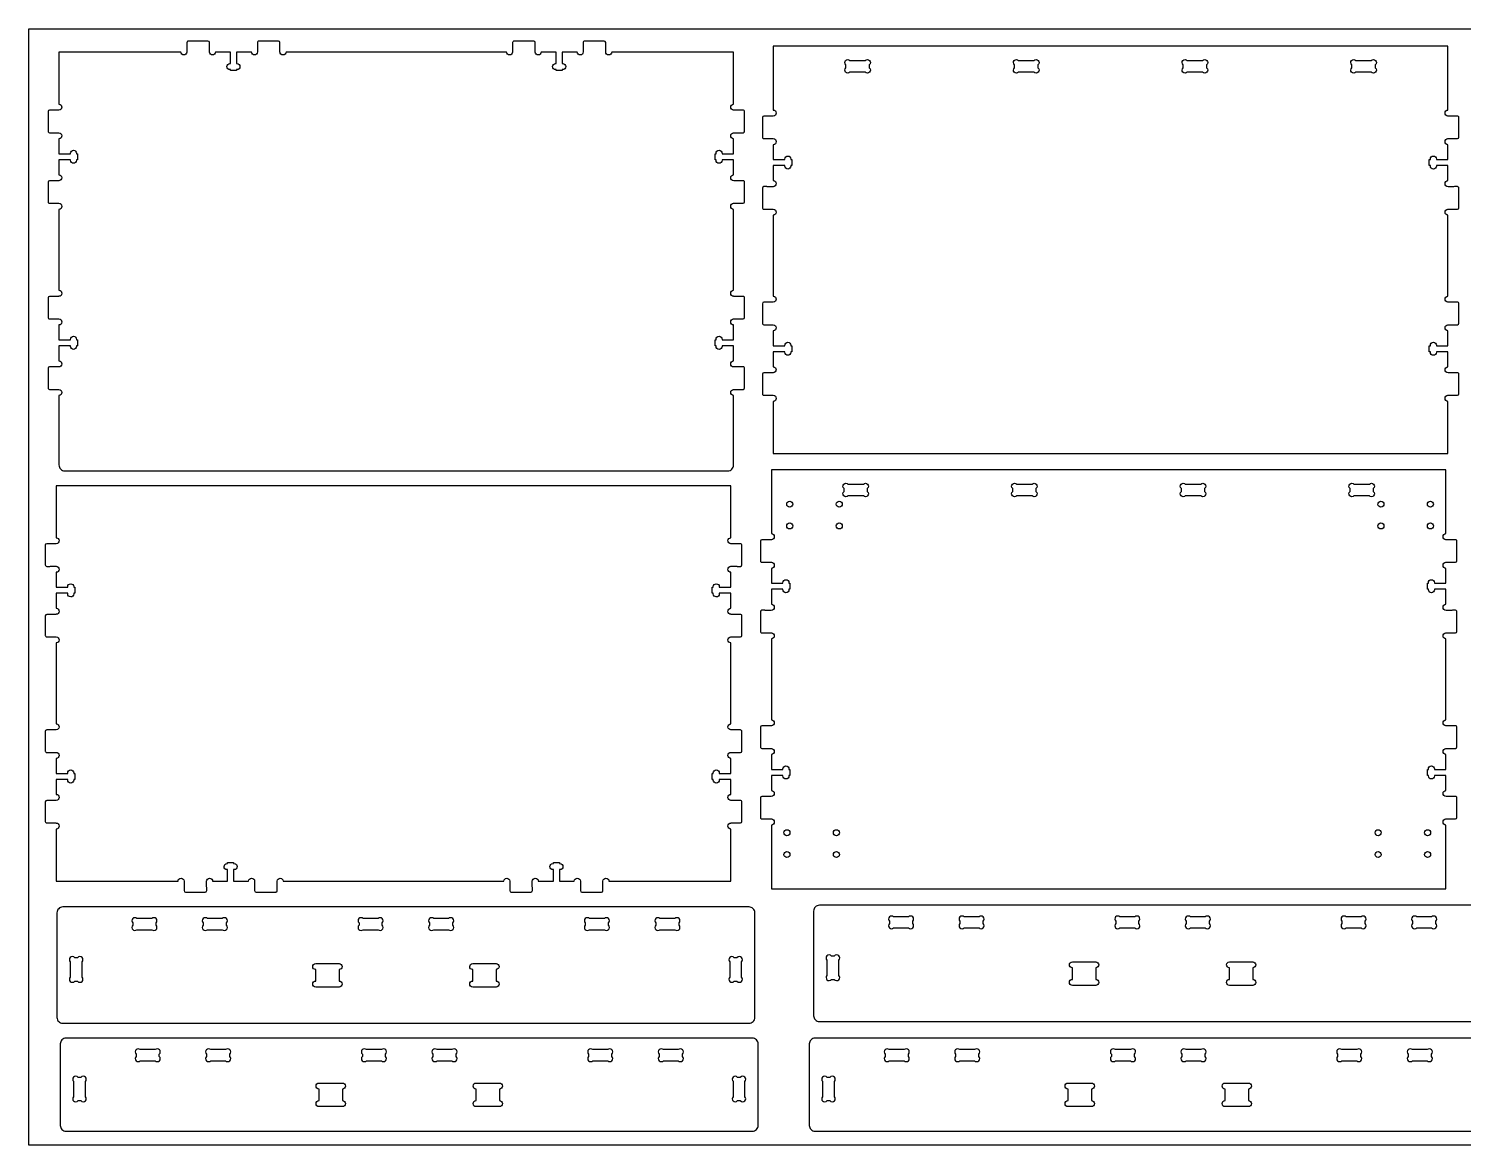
# Model space of a CAD drawing. Header units: millimetres. Extents: x 2352 to 2545, y 2416 to 2614.
# Drawn here: x 2351.8 to 2413.5, y 2566.3 to 2614.3 of the extents above; entities that cross this region are included whole.
import ezdxf

# ---------------------------------------------------------------- set-up
doc = ezdxf.new("R2010")
doc.units = ezdxf.units.MM
doc.layers.add('Layer_1', color=70, linetype='Continuous')

msp = doc.modelspace()

# ---------------------------------------------------------------- linework, layer by layer
at = {"layer": 'Layer_1'}
msp.add_lwpolyline([(2351.818, 2614.258), (2447.816, 2614.258), (2447.816, 2566.26), (2351.818, 2566.26)], close=True, dxfattribs=at)
for points in [[(2361.65, 2613.529), (2361.654, 2613.498), (2361.654, 2613.259, -0.415995), (2361.524, 2613.129, -0.402337), (2361.395, 2613.253), (2360.748, 2613.253), (2360.748, 2612.757), (2360.771, 2612.757, -0.414828), (2360.901, 2612.628, -0.414047), (2360.771, 2612.499), (2360.748, 2612.499), (2360.748, 2612.454), (2360.49, 2612.454), (2360.49, 2612.499), (2360.466, 2612.499, -0.416707), (2360.337, 2612.628, -0.414828), (2360.466, 2612.757), (2360.49, 2612.757), (2360.49, 2613.253), (2359.849, 2613.253, -0.401113), (2359.719, 2613.129, -0.402462), (2359.589, 2613.253), (2359.588, 2613.253), (2359.588, 2613.503), (2359.588, 2613.662, 0.413364), (2359.525, 2613.724), (2358.681, 2613.724), (2358.681, 2613.724, 0.416847), (2358.619, 2613.662), (2358.619, 2613.316), (2358.619, 2613.253), (2358.617, 2613.253, -0.402829), (2358.488, 2613.129, -0.402748), (2358.358, 2613.253), (2353.12, 2613.253), (2353.12, 2612.503), (2353.12, 2611.015, -0.401113), (2353.244, 2610.885, -0.402347), (2353.12, 2610.756), (2353.12, 2610.754), (2353.057, 2610.754), (2352.711, 2610.754, 0.413821), (2352.649, 2610.692), (2352.649, 2609.848, 0.416437), (2352.711, 2609.785), (2352.87, 2609.785), (2353.12, 2609.785), (2353.12, 2609.784, -0.402829), (2353.244, 2609.654, -0.402871), (2353.12, 2609.524), (2353.12, 2608.883), (2353.615, 2608.883), (2353.615, 2608.906, -0.414768), (2353.745, 2609.036, -0.414047), (2353.874, 2608.906), (2353.874, 2608.883), (2353.919, 2608.883), (2353.919, 2608.625), (2353.874, 2608.625), (2353.874, 2608.602, -0.416731), (2353.745, 2608.472, -0.414792), (2353.615, 2608.602), (2353.615, 2608.625), (2353.12, 2608.625), (2353.12, 2607.978, -0.402945), (2353.244, 2607.849, -0.416002), (2353.114, 2607.719), (2352.874, 2607.719, -0.092945), (2352.844, 2607.723), (2352.711, 2607.723, 0.413916), (2352.649, 2607.66), (2352.649, 2606.817, 0.416437), (2352.711, 2606.754), (2352.866, 2606.754), (2353.057, 2606.754), (2353.12, 2606.754), (2353.12, 2606.752, -0.401164), (2353.244, 2606.622, -0.402361), (2353.12, 2606.493), (2353.12, 2603.014, -0.401053), (2353.244, 2602.884, -0.402347), (2353.12, 2602.755), (2353.12, 2602.753), (2353.057, 2602.753), (2352.711, 2602.753, 0.413916), (2352.649, 2602.69), (2352.649, 2601.847, 0.416437), (2352.711, 2601.784), (2352.87, 2601.784), (2353.12, 2601.784), (2353.12, 2601.783, -0.40294), (2353.244, 2601.653, -0.403001), (2353.12, 2601.523), (2353.12, 2600.882), (2353.615, 2600.882), (2353.615, 2600.905, -0.414802), (2353.745, 2601.035, -0.413983), (2353.874, 2600.905), (2353.874, 2600.882), (2353.919, 2600.882), (2353.919, 2600.623), (2353.874, 2600.623), (2353.874, 2600.601, -0.416717), (2353.745, 2600.471, -0.414848), (2353.615, 2600.601), (2353.615, 2600.623), (2353.12, 2600.623), (2353.12, 2599.977, -0.40294), (2353.244, 2599.848, -0.415976), (2353.114, 2599.718), (2352.874, 2599.718, -0.093211), (2352.844, 2599.722), (2352.711, 2599.722, 0.413821), (2352.649, 2599.659), (2352.649, 2598.815, 0.416658), (2352.711, 2598.753), (2352.866, 2598.753), (2353.057, 2598.753), (2353.12, 2598.753), (2353.12, 2598.751, -0.401104), (2353.244, 2598.621, -0.402462), (2353.12, 2598.492), (2353.12, 2595.754), (2353.12, 2595.504, 0.415499), (2353.37, 2595.254), (2381.869, 2595.254, 0.415499), (2382.119, 2595.504), (2382.119, 2595.754), (2382.119, 2598.492, -0.402777), (2381.995, 2598.621, -0.402941), (2382.119, 2598.751), (2382.119, 2598.753), (2382.182, 2598.753), (2382.373, 2598.753), (2382.528, 2598.753, 0.413102), (2382.59, 2598.815), (2382.59, 2599.659, 0.416972), (2382.528, 2599.722), (2382.395, 2599.722), (2382.365, 2599.718), (2382.125, 2599.718, -0.415867), (2381.995, 2599.848, -0.402393), (2382.119, 2599.977), (2382.119, 2600.623), (2381.624, 2600.623), (2381.624, 2600.601, -0.414838), (2381.494, 2600.471, -0.413934), (2381.365, 2600.601), (2381.365, 2600.623), (2381.32, 2600.623), (2381.32, 2600.882), (2381.365, 2600.882), (2381.365, 2600.905, -0.414235), (2381.494, 2601.035, -0.414764), (2381.624, 2600.905), (2381.624, 2600.882), (2382.119, 2600.882), (2382.119, 2601.523, -0.40094), (2381.995, 2601.653, -0.402393), (2382.119, 2601.783), (2382.119, 2601.784), (2382.369, 2601.784), (2382.528, 2601.784, 0.413186), (2382.59, 2601.847), (2382.59, 2602.69, 0.416746), (2382.528, 2602.753), (2382.182, 2602.753), (2382.119, 2602.753), (2382.119, 2602.755, -0.402828), (2381.995, 2602.884, -0.403055), (2382.119, 2603.014), (2382.119, 2606.493, -0.402772), (2381.995, 2606.622, -0.402908), (2382.119, 2606.752), (2382.119, 2606.754), (2382.182, 2606.754), (2382.373, 2606.754), (2382.528, 2606.754, 0.413186), (2382.59, 2606.817), (2382.59, 2607.66, 0.416746), (2382.528, 2607.723), (2382.395, 2607.723), (2382.365, 2607.719), (2382.125, 2607.719, -0.415802), (2381.995, 2607.849, -0.402382), (2382.119, 2607.978), (2382.119, 2608.625), (2381.624, 2608.625), (2381.624, 2608.602, -0.414853), (2381.494, 2608.472, -0.416428), (2381.365, 2608.602), (2381.365, 2608.625), (2381.32, 2608.625), (2381.32, 2608.883), (2381.365, 2608.883), (2381.365, 2608.906, -0.416751), (2381.494, 2609.036, -0.414828), (2381.624, 2608.906), (2381.624, 2608.883), (2382.119, 2608.883), (2382.119, 2609.524, -0.401052), (2381.995, 2609.654, -0.402531), (2382.119, 2609.784), (2382.119, 2609.785), (2382.369, 2609.785), (2382.528, 2609.785, 0.413186), (2382.59, 2609.848), (2382.59, 2610.692, 0.416972), (2382.528, 2610.754), (2382.182, 2610.754), (2382.119, 2610.754), (2382.119, 2610.756, -0.402828), (2381.995, 2610.885, -0.403031), (2382.119, 2611.015), (2382.119, 2612.503), (2382.119, 2613.253), (2376.881, 2613.253, -0.40295), (2376.752, 2613.129, -0.403001), (2376.622, 2613.253), (2376.62, 2613.253), (2376.62, 2613.316), (2376.62, 2613.506), (2376.62, 2613.662, 0.413144), (2376.558, 2613.724), (2375.714, 2613.724, 0.416222), (2375.651, 2613.662), (2375.651, 2613.529), (2375.655, 2613.498), (2375.655, 2613.259, -0.416), (2375.525, 2613.129, -0.402257), (2375.396, 2613.253), (2374.75, 2613.253), (2374.75, 2612.757), (2374.773, 2612.757, -0.414828), (2374.902, 2612.628, -0.414047), (2374.773, 2612.499), (2374.75, 2612.499), (2374.75, 2612.454), (2374.491, 2612.454), (2374.491, 2612.499), (2374.468, 2612.499, -0.416707), (2374.338, 2612.628, -0.414828), (2374.468, 2612.757), (2374.491, 2612.757), (2374.491, 2613.253), (2373.85, 2613.253, -0.401053), (2373.72, 2613.129, -0.402347), (2373.591, 2613.253), (2373.589, 2613.253), (2373.589, 2613.503), (2373.589, 2613.662, 0.413114), (2373.526, 2613.724), (2372.683, 2613.724, 0.416621), (2372.62, 2613.662), (2372.62, 2613.316), (2372.62, 2613.253), (2372.619, 2613.253, -0.403), (2372.489, 2613.129, -0.403001), (2372.359, 2613.253), (2362.88, 2613.253, -0.402945), (2362.75, 2613.129, -0.402887), (2362.621, 2613.253), (2362.619, 2613.253), (2362.619, 2613.316), (2362.619, 2613.506), (2362.619, 2613.662, 0.413239), (2362.556, 2613.724), (2361.713, 2613.724, 0.416584), (2361.65, 2613.662)], [(2413.101, 2607.47), (2413.07, 2607.467), (2412.83, 2607.467, -0.415912), (2412.7, 2607.596, -0.402417), (2412.824, 2607.726), (2412.824, 2608.372), (2412.329, 2608.372), (2412.329, 2608.349, -0.414833), (2412.2, 2608.22, -0.413948), (2412.07, 2608.349), (2412.07, 2608.372), (2412.025, 2608.372), (2412.025, 2608.631), (2412.07, 2608.631), (2412.07, 2608.654, -0.416747), (2412.2, 2608.784, -0.414825), (2412.329, 2608.654), (2412.329, 2608.631), (2412.824, 2608.631), (2412.824, 2609.272, -0.401006), (2412.7, 2609.402, -0.402507), (2412.824, 2609.531), (2412.824, 2609.533), (2413.075, 2609.533), (2413.233, 2609.533, 0.413108), (2413.295, 2609.595), (2413.295, 2610.439, 0.416726), (2413.233, 2610.502), (2412.887, 2610.502), (2412.824, 2610.502), (2412.824, 2610.503, -0.402727), (2412.7, 2610.633, -0.402908), (2412.824, 2610.763), (2412.824, 2613.501), (2383.826, 2613.501), (2383.826, 2613.501), (2383.826, 2610.763, -0.402135), (2383.95, 2610.633, -0.402854), (2383.826, 2610.503), (2383.826, 2610.502), (2383.763, 2610.502), (2383.417, 2610.502, 0.413264), (2383.355, 2610.439), (2383.355, 2609.595, 0.416848), (2383.417, 2609.533), (2383.576, 2609.533), (2383.826, 2609.533), (2383.826, 2609.531, -0.403916), (2383.95, 2609.402, -0.403461), (2383.826, 2609.272), (2383.826, 2608.631), (2384.321, 2608.631), (2384.321, 2608.654, -0.414828), (2384.451, 2608.784, -0.414057), (2384.58, 2608.654), (2384.58, 2608.631), (2384.625, 2608.631), (2384.625, 2608.372), (2384.58, 2608.372), (2384.58, 2608.349, -0.416703), (2384.451, 2608.22, -0.414828), (2384.321, 2608.349), (2384.321, 2608.372), (2383.826, 2608.372), (2383.826, 2607.726, -0.403911), (2383.95, 2607.596, -0.41596), (2383.82, 2607.467), (2383.58, 2607.467, -0.092776), (2383.55, 2607.47), (2383.417, 2607.47, 0.413264), (2383.355, 2607.408), (2383.355, 2606.564, 0.416601), (2383.417, 2606.502), (2383.572, 2606.502), (2383.763, 2606.502), (2383.826, 2606.502), (2383.826, 2606.5, -0.402075), (2383.95, 2606.37, -0.402829), (2383.826, 2606.241), (2383.826, 2602.762, -0.40214), (2383.95, 2602.632, -0.402821), (2383.826, 2602.502), (2383.826, 2602.501), (2383.763, 2602.501), (2383.417, 2602.501, 0.41317), (2383.355, 2602.438), (2383.355, 2601.594, 0.416601), (2383.417, 2601.532), (2383.576, 2601.532), (2383.826, 2601.532), (2383.826, 2601.53, -0.403911), (2383.95, 2601.401, -0.403358), (2383.826, 2601.271), (2383.826, 2600.63), (2384.321, 2600.63), (2384.321, 2600.653, -0.414828), (2384.451, 2600.783, -0.414057), (2384.58, 2600.653), (2384.58, 2600.63), (2384.625, 2600.63), (2384.625, 2600.371), (2384.58, 2600.371), (2384.58, 2600.348, -0.416727), (2384.451, 2600.219, -0.414768), (2384.321, 2600.348), (2384.321, 2600.371), (2383.826, 2600.371), (2383.826, 2599.725, -0.403921), (2383.95, 2599.595, -0.415997), (2383.82, 2599.466), (2383.58, 2599.466, -0.092983), (2383.55, 2599.469), (2383.417, 2599.469, 0.413256), (2383.355, 2599.407), (2383.355, 2598.563, 0.416622), (2383.417, 2598.501), (2383.572, 2598.501), (2383.763, 2598.501), (2383.826, 2598.501), (2383.826, 2598.499, -0.40214), (2383.95, 2598.369, -0.402846), (2383.826, 2598.24), (2383.826, 2596.002), (2412.824, 2596.002), (2412.824, 2598.24, -0.402717), (2412.7, 2598.369, -0.402917), (2412.824, 2598.499), (2412.824, 2598.501), (2412.887, 2598.501), (2413.078, 2598.501), (2413.233, 2598.501, 0.413202), (2413.295, 2598.563), (2413.295, 2599.407, 0.416747), (2413.233, 2599.469), (2413.101, 2599.469), (2413.07, 2599.466), (2412.83, 2599.466, -0.415798), (2412.7, 2599.595, -0.40238), (2412.824, 2599.725), (2412.824, 2600.371), (2412.329, 2600.371), (2412.329, 2600.348, -0.414858), (2412.2, 2600.219, -0.416438), (2412.07, 2600.348), (2412.07, 2600.371), (2412.025, 2600.371), (2412.025, 2600.63), (2412.07, 2600.63), (2412.07, 2600.653, -0.416747), (2412.2, 2600.783, -0.414825), (2412.329, 2600.653), (2412.329, 2600.63), (2412.824, 2600.63), (2412.824, 2601.271, -0.401052), (2412.7, 2601.401, -0.402417), (2412.824, 2601.53), (2412.824, 2601.532), (2413.075, 2601.532), (2413.233, 2601.532, 0.413211), (2413.295, 2601.594), (2413.295, 2602.438, 0.416952), (2413.233, 2602.501), (2412.887, 2602.501), (2412.824, 2602.501), (2412.824, 2602.502, -0.402777), (2412.7, 2602.632, -0.403031), (2412.824, 2602.762), (2412.824, 2606.241, -0.402838), (2412.7, 2606.37, -0.403057), (2412.824, 2606.5), (2412.824, 2606.502), (2412.887, 2606.502), (2413.078, 2606.502), (2413.233, 2606.502, 0.413211), (2413.295, 2606.564), (2413.295, 2607.408, 0.416726), (2413.233, 2607.47)], [(2387.95, 2612.582, -0.237351), (2388.002, 2612.478, -0.414211), (2387.872, 2612.348, -0.198993), (2387.78, 2612.386), (2387.12, 2612.386, -0.20083), (2387.028, 2612.348, -0.416599), (2386.898, 2612.478, -0.238413), (2386.95, 2612.582), (2386.95, 2612.698, -0.237237), (2386.898, 2612.802, -0.414883), (2387.028, 2612.932, -0.195151), (2387.119, 2612.894), (2387.78, 2612.894, -0.201343), (2387.872, 2612.932, -0.414814), (2388.002, 2612.802, -0.239414), (2387.95, 2612.698)], [(2395.2, 2612.582, -0.237132), (2395.252, 2612.478, -0.414211), (2395.122, 2612.348, -0.200264), (2395.03, 2612.386), (2394.37, 2612.386, -0.200519), (2394.278, 2612.348, -0.416599), (2394.147, 2612.478, -0.238413), (2394.2, 2612.582), (2394.2, 2612.698, -0.237255), (2394.147, 2612.802, -0.414838), (2394.278, 2612.932, -0.19428), (2394.369, 2612.894), (2395.03, 2612.894, -0.201349), (2395.122, 2612.932, -0.414814), (2395.252, 2612.802, -0.239423), (2395.2, 2612.698)], [(2402.45, 2612.582, -0.236769), (2402.502, 2612.478, -0.414211), (2402.372, 2612.348, -0.200248), (2402.28, 2612.386), (2401.62, 2612.386, -0.20083), (2401.528, 2612.348, -0.416815), (2401.397, 2612.478, -0.238413), (2401.45, 2612.582), (2401.45, 2612.698, -0.237237), (2401.397, 2612.802, -0.414838), (2401.528, 2612.932, -0.194281), (2401.619, 2612.894), (2402.28, 2612.894, -0.200999), (2402.372, 2612.932, -0.414597), (2402.502, 2612.802, -0.239414), (2402.45, 2612.698)], [(2408.7, 2612.698, -0.237068), (2408.648, 2612.802, -0.414883), (2408.778, 2612.932, -0.195608), (2408.87, 2612.894), (2409.531, 2612.894, -0.202432), (2409.622, 2612.932, -0.414838), (2409.753, 2612.802, -0.239264), (2409.7, 2612.698), (2409.7, 2612.582, -0.237407), (2409.753, 2612.478, -0.414062), (2409.622, 2612.348, -0.199803), (2409.53, 2612.386), (2408.87, 2612.386, -0.200114), (2408.778, 2612.348, -0.416599), (2408.648, 2612.478, -0.238398), (2408.7, 2612.582)], [(2413.017, 2589.259), (2412.987, 2589.255), (2412.747, 2589.255, -0.415937), (2412.617, 2589.385, -0.402778), (2412.741, 2589.515), (2412.741, 2590.161), (2412.246, 2590.161), (2412.246, 2590.138, -0.414897), (2412.116, 2590.009, -0.413984), (2411.987, 2590.138), (2411.987, 2590.161), (2411.942, 2590.161), (2411.942, 2590.42), (2411.987, 2590.42), (2411.987, 2590.443, -0.416712), (2412.116, 2590.572, -0.414719), (2412.246, 2590.443), (2412.246, 2590.42), (2412.741, 2590.42), (2412.741, 2591.061, -0.402367), (2412.617, 2591.19, -0.402805), (2412.741, 2591.32), (2412.741, 2591.322), (2412.991, 2591.322), (2413.15, 2591.322, 0.413239), (2413.212, 2591.384), (2413.212, 2592.228, 0.417071), (2413.15, 2592.29), (2412.804, 2592.29), (2412.741, 2592.29), (2412.741, 2592.292, -0.404147), (2412.617, 2592.422, -0.403421), (2412.741, 2592.552), (2412.741, 2595.289), (2383.743, 2595.289), (2383.743, 2595.289), (2383.743, 2592.552, -0.401113), (2383.867, 2592.422, -0.402462), (2383.743, 2592.292), (2383.743, 2592.29), (2383.68, 2592.29), (2383.334, 2592.29, 0.413144), (2383.272, 2592.228), (2383.272, 2591.384, 0.416621), (2383.334, 2591.322), (2383.492, 2591.322), (2383.743, 2591.322), (2383.743, 2591.32, -0.402829), (2383.867, 2591.19, -0.402871), (2383.743, 2591.061), (2383.743, 2590.42), (2384.238, 2590.42), (2384.238, 2590.443, -0.414828), (2384.367, 2590.572, -0.414045), (2384.497, 2590.443), (2384.497, 2590.42), (2384.542, 2590.42), (2384.542, 2590.161), (2384.497, 2590.161), (2384.497, 2590.138, -0.416737), (2384.367, 2590.009, -0.414768), (2384.238, 2590.138), (2384.238, 2590.161), (2383.743, 2590.161), (2383.743, 2589.515, -0.40295), (2383.867, 2589.385, -0.415943), (2383.737, 2589.255), (2383.497, 2589.255, -0.095849), (2383.466, 2589.259), (2383.334, 2589.259, 0.41325), (2383.272, 2589.197), (2383.272, 2588.353, 0.416621), (2383.334, 2588.29), (2383.489, 2588.29), (2383.68, 2588.29), (2383.743, 2588.29), (2383.743, 2588.289, -0.401113), (2383.867, 2588.159, -0.402486), (2383.743, 2588.029), (2383.743, 2584.551, -0.401053), (2383.867, 2584.421, -0.402347), (2383.743, 2584.291), (2383.743, 2584.289), (2383.68, 2584.289), (2383.334, 2584.289, 0.41325), (2383.272, 2584.227), (2383.272, 2583.383, 0.416621), (2383.334, 2583.321), (2383.492, 2583.321), (2383.743, 2583.321), (2383.743, 2583.319, -0.402945), (2383.867, 2583.189, -0.403001), (2383.743, 2583.06), (2383.743, 2582.419), (2384.238, 2582.419), (2384.238, 2582.442, -0.414862), (2384.367, 2582.571, -0.41398), (2384.497, 2582.442), (2384.497, 2582.419), (2384.542, 2582.419), (2384.542, 2582.16), (2384.497, 2582.16), (2384.497, 2582.137, -0.41671), (2384.367, 2582.007, -0.414833), (2384.238, 2582.137), (2384.238, 2582.16), (2383.743, 2582.16), (2383.743, 2581.514, -0.40294), (2383.867, 2581.384, -0.41594), (2383.737, 2581.254), (2383.497, 2581.254, -0.095849), (2383.466, 2581.258), (2383.334, 2581.258, 0.413239), (2383.272, 2581.196), (2383.272, 2580.352, 0.416847), (2383.334, 2580.289), (2383.489, 2580.289), (2383.68, 2580.289), (2383.743, 2580.289), (2383.743, 2580.288, -0.401113), (2383.867, 2580.158, -0.402462), (2383.743, 2580.028), (2383.743, 2577.29), (2412.741, 2577.29), (2412.741, 2580.028, -0.404142), (2412.617, 2580.158, -0.403421), (2412.741, 2580.288), (2412.741, 2580.289), (2412.804, 2580.289), (2412.995, 2580.289), (2413.15, 2580.289, 0.413144), (2413.212, 2580.352), (2413.212, 2581.196, 0.416621), (2413.15, 2581.258), (2413.017, 2581.258), (2412.987, 2581.254), (2412.747, 2581.254, -0.415943), (2412.617, 2581.384, -0.40278), (2412.741, 2581.514), (2412.741, 2582.16), (2412.246, 2582.16), (2412.246, 2582.137, -0.41487), (2412.116, 2582.007, -0.41405), (2411.987, 2582.137), (2411.987, 2582.16), (2411.942, 2582.16), (2411.942, 2582.419), (2411.987, 2582.419), (2411.987, 2582.442, -0.416747), (2412.116, 2582.571, -0.414655), (2412.246, 2582.442), (2412.246, 2582.419), (2412.741, 2582.419), (2412.741, 2583.06, -0.402306), (2412.617, 2583.189, -0.40277), (2412.741, 2583.319), (2412.741, 2583.321), (2412.991, 2583.321), (2413.15, 2583.321, 0.413239), (2413.212, 2583.383), (2413.212, 2584.227, 0.416617), (2413.15, 2584.289), (2412.804, 2584.289), (2412.741, 2584.289), (2412.741, 2584.291, -0.404142), (2412.617, 2584.421, -0.403331), (2412.741, 2584.551), (2412.741, 2588.029, -0.404137), (2412.617, 2588.159, -0.403307), (2412.741, 2588.289), (2412.741, 2588.29), (2412.804, 2588.29), (2412.995, 2588.29), (2413.15, 2588.29, 0.413239), (2413.212, 2588.353), (2413.212, 2589.197, 0.416617), (2413.15, 2589.259)], [(2382.415, 2580.115, 0.384121), (2382.471, 2580.177), (2382.471, 2581.021, 0.416992), (2382.409, 2581.083), (2382.25, 2581.083), (2382, 2581.083), (2382, 2581.085, -0.402895), (2381.876, 2581.215, -0.402977), (2382, 2581.345), (2382, 2581.986), (2381.505, 2581.986), (2381.505, 2581.962, -0.414777), (2381.375, 2581.833, -0.414041), (2381.246, 2581.962), (2381.246, 2581.986), (2381.201, 2581.986), (2381.201, 2582.244), (2381.246, 2582.244), (2381.246, 2582.267, -0.416604), (2381.375, 2582.397, -0.414789), (2381.505, 2582.267), (2381.505, 2582.244), (2382, 2582.244), (2382, 2582.89, -0.402829), (2381.876, 2583.02, -0.41602), (2382.006, 2583.15), (2382.245, 2583.15, -0.092528), (2382.276, 2583.146), (2382.409, 2583.146, 0.118184), (2382.415, 2583.146, 0.384225), (2382.471, 2583.208), (2382.471, 2584.052, 0.416746), (2382.409, 2584.115), (2382.253, 2584.115), (2382.063, 2584.115), (2382, 2584.115), (2382, 2584.116, -0.401053), (2381.876, 2584.246, -0.402347), (2382, 2584.376), (2382, 2587.855, -0.401113), (2381.876, 2587.984, -0.402462), (2382, 2588.114), (2382, 2588.116), (2382.063, 2588.116), (2382.409, 2588.116, 0.413091), (2382.471, 2588.178), (2382.471, 2589.022, 0.416746), (2382.409, 2589.084), (2382.25, 2589.084), (2382, 2589.084), (2382, 2589.086, -0.402829), (2381.876, 2589.216, -0.402871), (2382, 2589.346), (2382, 2589.987), (2381.505, 2589.987), (2381.505, 2589.963, -0.414768), (2381.375, 2589.834, -0.414045), (2381.246, 2589.963), (2381.246, 2589.987), (2381.201, 2589.987), (2381.201, 2590.245), (2381.246, 2590.245), (2381.246, 2590.268, -0.416737), (2381.375, 2590.398, -0.414684), (2381.505, 2590.268), (2381.505, 2590.245), (2382, 2590.245), (2382, 2590.891, -0.402945), (2381.876, 2591.021, -0.416047), (2382.006, 2591.151), (2382.245, 2591.151, -0.092681), (2382.276, 2591.147), (2382.409, 2591.147, 0.413186), (2382.471, 2591.209), (2382.471, 2592.053, 0.416522), (2382.409, 2592.116), (2382.253, 2592.116), (2382.063, 2592.116), (2382, 2592.116), (2382, 2592.117, -0.401164), (2381.876, 2592.247, -0.402486), (2382, 2592.377), (2382, 2594.614), (2353.001, 2594.614), (2353.001, 2592.377, -0.404147), (2353.125, 2592.247, -0.403295), (2353.001, 2592.117), (2353.001, 2592.116), (2352.938, 2592.116), (2352.748, 2592.116), (2352.592, 2592.116, 0.413465), (2352.53, 2592.053), (2352.53, 2591.209, 0.416529), (2352.592, 2591.147), (2352.725, 2591.147), (2352.756, 2591.151), (2352.996, 2591.151, -0.415935), (2353.125, 2591.021, -0.402766), (2353.001, 2590.891), (2353.001, 2590.245), (2353.497, 2590.245), (2353.497, 2590.268, -0.414853), (2353.626, 2590.398, -0.413984), (2353.755, 2590.268), (2353.755, 2590.245), (2353.8, 2590.245), (2353.8, 2589.987), (2353.755, 2589.987), (2353.755, 2589.963, -0.416712), (2353.626, 2589.834, -0.414828), (2353.497, 2589.963), (2353.497, 2589.987), (2353.001, 2589.987), (2353.001, 2589.346, -0.402377), (2353.125, 2589.216, -0.402686), (2353.001, 2589.086), (2353.001, 2589.084), (2352.751, 2589.084), (2352.592, 2589.084, 0.413465), (2352.53, 2589.022), (2352.53, 2588.178, 0.416755), (2352.592, 2588.116), (2352.938, 2588.116), (2353.001, 2588.116), (2353.001, 2588.114, -0.404157), (2353.125, 2587.984, -0.403408), (2353.001, 2587.855), (2353.001, 2584.376, -0.404152), (2353.125, 2584.246, -0.403327), (2353.001, 2584.116), (2353.001, 2584.115), (2352.938, 2584.115), (2352.748, 2584.115), (2352.592, 2584.115, 0.413465), (2352.53, 2584.052), (2352.53, 2583.208, 0.416529), (2352.592, 2583.146), (2352.725, 2583.146), (2352.756, 2583.15), (2352.996, 2583.15, -0.416), (2353.125, 2583.02, -0.402686), (2353.001, 2582.89), (2353.001, 2582.244), (2353.497, 2582.244), (2353.497, 2582.267, -0.414719), (2353.626, 2582.397, -0.41409), (2353.755, 2582.267), (2353.755, 2582.244), (2353.8, 2582.244), (2353.8, 2581.986), (2353.755, 2581.986), (2353.755, 2581.962, -0.416722), (2353.626, 2581.833, -0.414824), (2353.497, 2581.962), (2353.497, 2581.986), (2353.001, 2581.986), (2353.001, 2581.345, -0.402321), (2353.125, 2581.215, -0.402774), (2353.001, 2581.085), (2353.001, 2581.083), (2352.751, 2581.083), (2352.592, 2581.083, 0.413362), (2352.53, 2581.021), (2352.53, 2580.177, 0.416524), (2352.592, 2580.115), (2352.938, 2580.115), (2353.001, 2580.115), (2353.001, 2580.113, -0.404143), (2353.125, 2579.983, -0.403292), (2353.001, 2579.854), (2353.001, 2577.616), (2358.239, 2577.616, -0.402829), (2358.368, 2577.74, -0.402871), (2358.498, 2577.616), (2358.5, 2577.616), (2358.5, 2577.553), (2358.5, 2577.362), (2358.5, 2577.207, 0.413264), (2358.563, 2577.145), (2359.406, 2577.145, 0.416597), (2359.469, 2577.207), (2359.469, 2577.339), (2359.465, 2577.37), (2359.465, 2577.61, -0.415935), (2359.595, 2577.74, -0.402334), (2359.724, 2577.616), (2360.371, 2577.616), (2360.371, 2578.111), (2360.348, 2578.111, -0.414853), (2360.218, 2578.24, -0.413987), (2360.348, 2578.37), (2360.371, 2578.37), (2360.371, 2578.415), (2360.629, 2578.415), (2360.629, 2578.37), (2360.652, 2578.37, -0.416707), (2360.782, 2578.24, -0.414828), (2360.652, 2578.111), (2360.629, 2578.111), (2360.629, 2577.616), (2361.27, 2577.616, -0.401113), (2361.4, 2577.74, -0.402372), (2361.53, 2577.616), (2361.531, 2577.616), (2361.531, 2577.365), (2361.531, 2577.207, 0.41317), (2361.594, 2577.145), (2362.438, 2577.145, 0.416827), (2362.5, 2577.207), (2362.5, 2577.553), (2362.5, 2577.616), (2362.502, 2577.616, -0.402889), (2362.631, 2577.74, -0.402985), (2362.761, 2577.616), (2372.24, 2577.616, -0.40294), (2372.369, 2577.74, -0.402999), (2372.499, 2577.616), (2372.501, 2577.616), (2372.501, 2577.553), (2372.501, 2577.362), (2372.501, 2577.207, 0.413264), (2372.564, 2577.145), (2373.407, 2577.145, 0.416601), (2373.47, 2577.207), (2373.47, 2577.339), (2373.466, 2577.37), (2373.466, 2577.61, -0.416), (2373.596, 2577.74, -0.402372), (2373.725, 2577.616), (2374.372, 2577.616), (2374.372, 2578.111), (2374.349, 2578.111, -0.414828), (2374.219, 2578.24, -0.414047), (2374.349, 2578.37), (2374.372, 2578.37), (2374.372, 2578.415), (2374.63, 2578.415), (2374.63, 2578.37), (2374.653, 2578.37, -0.416707), (2374.783, 2578.24, -0.414828), (2374.653, 2578.111), (2374.63, 2578.111), (2374.63, 2577.616), (2375.271, 2577.616, -0.401118), (2375.401, 2577.74, -0.402462), (2375.531, 2577.616), (2375.532, 2577.616), (2375.532, 2577.365), (2375.532, 2577.207, 0.413161), (2375.595, 2577.145), (2376.439, 2577.145), (2376.439, 2577.145, 0.416622), (2376.501, 2577.207), (2376.501, 2577.553), (2376.501, 2577.616), (2376.503, 2577.616, -0.402829), (2376.632, 2577.74, -0.402861), (2376.762, 2577.616), (2382, 2577.616), (2382, 2579.854, -0.401164), (2381.876, 2579.983, -0.402486), (2382, 2580.113), (2382, 2580.115), (2382.063, 2580.115), (2382.409, 2580.115, 0.118211)], [(2386.867, 2594.487, -0.23678), (2386.814, 2594.591, -0.414705), (2386.945, 2594.721, -0.195154), (2387.036, 2594.683), (2387.697, 2594.683, -0.202087), (2387.789, 2594.721, -0.41494), (2387.919, 2594.591, -0.239919), (2387.867, 2594.487), (2387.867, 2594.371, -0.237016), (2387.919, 2594.266, -0.41404), (2387.789, 2594.137, -0.19998), (2387.697, 2594.174), (2387.037, 2594.174, -0.200002), (2386.945, 2594.137, -0.414267), (2386.814, 2594.266, -0.238679), (2386.867, 2594.371)], [(2394.117, 2594.487, -0.236586), (2394.065, 2594.591, -0.414705), (2394.195, 2594.721, -0.195588), (2394.287, 2594.683), (2394.948, 2594.683, -0.202087), (2395.039, 2594.721, -0.41494), (2395.17, 2594.591, -0.239851), (2395.117, 2594.487), (2395.117, 2594.371, -0.237016), (2395.17, 2594.266, -0.41404), (2395.039, 2594.137, -0.199575), (2394.947, 2594.174), (2394.287, 2594.174, -0.199657), (2394.195, 2594.137, -0.414267), (2394.065, 2594.266, -0.238679), (2394.117, 2594.371)], [(2401.367, 2594.487, -0.236593), (2401.315, 2594.591, -0.414705), (2401.445, 2594.721, -0.19559), (2401.537, 2594.683), (2402.198, 2594.683, -0.202093), (2402.289, 2594.721, -0.414943), (2402.42, 2594.591, -0.239851), (2402.367, 2594.487), (2402.367, 2594.371, -0.236999), (2402.42, 2594.266, -0.414035), (2402.289, 2594.137, -0.199536), (2402.197, 2594.174), (2401.537, 2594.174, -0.199657), (2401.445, 2594.137, -0.416709), (2401.315, 2594.266, -0.238664), (2401.367, 2594.371)], [(2408.617, 2594.487, -0.236586), (2408.565, 2594.591, -0.414705), (2408.695, 2594.721, -0.195588), (2408.787, 2594.683), (2409.448, 2594.683, -0.20243), (2409.539, 2594.721, -0.41494), (2409.67, 2594.591, -0.239851), (2409.617, 2594.487), (2409.617, 2594.371, -0.237016), (2409.67, 2594.266, -0.41404), (2409.539, 2594.137, -0.199536), (2409.447, 2594.174), (2408.787, 2594.174, -0.199657), (2408.695, 2594.137, -0.416709), (2408.565, 2594.266, -0.238679), (2408.617, 2594.371)], [(2384.533, 2593.949, -0.414643), (2384.663, 2593.82, -0.415292), (2384.533, 2593.689, -0.413649), (2384.403, 2593.82, -0.412886)], [(2386.659, 2593.949, -0.414655), (2386.789, 2593.82, -0.415282), (2386.659, 2593.689, -0.413649), (2386.529, 2593.82, -0.412886)], [(2409.945, 2593.949, -0.414655), (2410.075, 2593.82, -0.415282), (2409.945, 2593.689, -0.412859), (2409.815, 2593.82, -0.414724)], [(2412.071, 2593.949, -0.414653), (2412.201, 2593.82, -0.415287), (2412.071, 2593.689, -0.412869), (2411.941, 2593.82, -0.41472)], [(2384.533, 2593.013, -0.414643), (2384.663, 2592.883, -0.415304), (2384.533, 2592.753, -0.413639), (2384.403, 2592.883, -0.412886)], [(2386.659, 2593.013, -0.414655), (2386.789, 2592.883, -0.415294), (2386.659, 2592.753, -0.413639), (2386.529, 2592.883, -0.412886)], [(2409.945, 2593.013, -0.414655), (2410.075, 2592.883, -0.415294), (2409.945, 2592.753, -0.412849), (2409.815, 2592.883, -0.414724)], [(2412.071, 2593.013, -0.414653), (2412.201, 2592.883, -0.4153), (2412.071, 2592.753, -0.412859), (2411.941, 2592.883, -0.41472)], [(2384.413, 2579.567, -0.414648), (2384.283, 2579.696, -0.415304), (2384.413, 2579.827, -0.413664), (2384.543, 2579.696, -0.412779)], [(2386.539, 2579.567, -0.414658), (2386.409, 2579.696, -0.4153), (2386.539, 2579.827, -0.413664), (2386.669, 2579.696, -0.412779)], [(2409.955, 2579.696, -0.414718), (2409.825, 2579.567, -0.415432), (2409.695, 2579.696, -0.413426), (2409.825, 2579.827, -0.412859)], [(2412.081, 2579.696, -0.414713), (2411.951, 2579.567, -0.415432), (2411.821, 2579.696, -0.413426), (2411.951, 2579.827, -0.412861)], [(2384.413, 2578.63, -0.414643), (2384.283, 2578.76, -0.415304), (2384.413, 2578.89, -0.413664), (2384.543, 2578.76, -0.412781)], [(2386.539, 2578.63, -0.414653), (2386.409, 2578.76, -0.4153), (2386.539, 2578.89, -0.413664), (2386.669, 2578.76, -0.412781)], [(2409.955, 2578.76, -0.41472), (2409.825, 2578.63, -0.415427), (2409.695, 2578.76, -0.413426), (2409.825, 2578.89, -0.412859)], [(2412.081, 2578.76, -0.414715), (2411.951, 2578.63, -0.415427), (2411.821, 2578.76, -0.413426), (2411.951, 2578.89, -0.412861)], [(2383.032, 2576.255, 0.415504), (2382.782, 2576.505), (2353.284, 2576.505), (2353.284, 2576.505, 0.415559), (2353.034, 2576.255), (2353.034, 2571.756, 0.4155), (2353.284, 2571.506), (2382.782, 2571.506, 0.415555), (2383.032, 2571.756)], [(2385.56, 2571.829, 0.415499), (2385.81, 2571.579), (2415.309, 2571.579, 0.415558), (2415.559, 2571.829), (2415.559, 2576.328, 0.415503), (2415.309, 2576.578), (2385.81, 2576.578), (2385.81, 2576.578, 0.415556), (2385.56, 2576.328)], [(2357.291, 2575.716), (2357.291, 2575.82, 0.209137), (2357.331, 2575.914, 0.414042), (2357.201, 2576.044, 0.196497), (2357.11, 2576.007), (2356.471, 2576.007, 0.196795), (2356.38, 2576.044, 0.41597), (2356.251, 2575.914, 0.203465), (2356.291, 2575.82), (2356.291, 2575.716, 0.208361), (2356.251, 2575.622, 0.41664), (2356.38, 2575.492, 0.192905), (2356.471, 2575.529), (2357.11, 2575.529, 0.199936), (2357.201, 2575.492, 0.41494), (2357.331, 2575.622, 0.202431)], [(2360.322, 2575.716), (2360.322, 2575.82, 0.208925), (2360.362, 2575.914, 0.414037), (2360.232, 2576.044, 0.196476), (2360.141, 2576.007), (2359.503, 2576.007, 0.196509), (2359.412, 2576.044, 0.415997), (2359.282, 2575.914, 0.203472), (2359.322, 2575.82), (2359.322, 2575.716, 0.208341), (2359.282, 2575.622, 0.416575), (2359.412, 2575.492, 0.193302), (2359.503, 2575.529), (2360.141, 2575.529, 0.199984), (2360.232, 2575.492, 0.414943), (2360.362, 2575.622, 0.2025)], [(2367.017, 2575.716), (2367.017, 2575.82, 0.209166), (2367.058, 2575.914, 0.414037), (2366.927, 2576.044, 0.196873), (2366.836, 2576.007), (2366.198, 2576.007, 0.196833), (2366.107, 2576.044, 0.415972), (2365.977, 2575.914, 0.203472), (2366.017, 2575.82), (2366.017, 2575.716, 0.208341), (2365.977, 2575.622, 0.416635), (2366.107, 2575.492, 0.192864), (2366.198, 2575.529), (2366.836, 2575.529, 0.199633), (2366.927, 2575.492, 0.414943), (2367.058, 2575.622, 0.202413)], [(2370.048, 2575.716), (2370.048, 2575.82, 0.209166), (2370.089, 2575.914, 0.414093), (2369.959, 2576.044, 0.196876), (2369.868, 2576.007), (2369.229, 2576.007, 0.196471), (2369.138, 2576.044, 0.415995), (2369.008, 2575.914, 0.203482), (2369.048, 2575.82), (2369.048, 2575.716, 0.208332), (2369.008, 2575.622, 0.41658), (2369.138, 2575.492, 0.193342), (2369.229, 2575.529), (2369.868, 2575.529, 0.199973), (2369.959, 2575.492, 0.41481), (2370.089, 2575.622, 0.202413)], [(2376.744, 2575.716), (2376.744, 2575.82, 0.209137), (2376.784, 2575.914, 0.414037), (2376.654, 2576.044, 0.196876), (2376.563, 2576.007), (2375.924, 2576.007, 0.196795), (2375.833, 2576.044, 0.41597), (2375.703, 2575.914, 0.203465), (2375.744, 2575.82), (2375.744, 2575.716, 0.208361), (2375.703, 2575.622, 0.41664), (2375.833, 2575.492, 0.192905), (2375.924, 2575.529), (2376.563, 2575.529, 0.199973), (2376.654, 2575.492, 0.414943), (2376.784, 2575.622, 0.202431)], [(2379.775, 2575.716), (2379.775, 2575.82, 0.209146), (2379.815, 2575.914, 0.416541), (2379.685, 2576.044, 0.196476), (2379.594, 2576.007), (2378.955, 2576.007, 0.196509), (2378.864, 2576.044, 0.415997), (2378.735, 2575.914, 0.203472), (2378.775, 2575.82), (2378.775, 2575.716, 0.208341), (2378.735, 2575.622, 0.416575), (2378.864, 2575.492, 0.193302), (2378.955, 2575.529), (2379.594, 2575.529, 0.200348), (2379.685, 2575.492, 0.414943), (2379.815, 2575.622, 0.202421)], [(2389.818, 2575.789), (2389.818, 2575.893, 0.209108), (2389.858, 2575.987, 0.414065), (2389.728, 2576.117, 0.196374), (2389.637, 2576.08), (2388.998, 2576.08, 0.196921), (2388.907, 2576.117, 0.415916), (2388.777, 2575.987, 0.203537), (2388.818, 2575.893), (2388.818, 2575.789, 0.208775), (2388.777, 2575.695, 0.416772), (2388.907, 2575.565, 0.192715), (2388.998, 2575.602), (2389.637, 2575.602, 0.20026), (2389.728, 2575.565, 0.414836), (2389.858, 2575.695, 0.20198)], [(2392.849, 2575.789), (2392.849, 2575.893, 0.208917), (2392.889, 2575.987, 0.41406), (2392.759, 2576.117, 0.196314), (2392.668, 2576.08), (2392.029, 2576.08, 0.196602), (2391.938, 2576.117, 0.415943), (2391.809, 2575.987, 0.203544), (2391.849, 2575.893), (2391.849, 2575.789, 0.208755), (2391.809, 2575.695, 0.416707), (2391.938, 2575.565, 0.193152), (2392.029, 2575.602), (2392.668, 2575.602, 0.200339), (2392.759, 2575.565, 0.414838), (2392.889, 2575.695, 0.202042)], [(2399.544, 2575.789), (2399.544, 2575.893, 0.209137), (2399.584, 2575.987, 0.41406), (2399.454, 2576.117, 0.196788), (2399.363, 2576.08), (2398.725, 2576.08, 0.196959), (2398.634, 2576.117, 0.415918), (2398.504, 2575.987, 0.203544), (2398.544, 2575.893), (2398.544, 2575.789, 0.208755), (2398.504, 2575.695, 0.416767), (2398.634, 2575.565, 0.192674), (2398.725, 2575.602), (2399.363, 2575.602, 0.19993), (2399.454, 2575.565, 0.414838), (2399.584, 2575.695, 0.201963)], [(2402.575, 2575.789), (2402.575, 2575.893, 0.209108), (2402.616, 2575.987, 0.414115), (2402.485, 2576.117, 0.196754), (2402.394, 2576.08), (2401.756, 2576.08, 0.196597), (2401.665, 2576.117, 0.41594), (2401.535, 2575.987, 0.203537), (2401.575, 2575.893), (2401.575, 2575.789, 0.208775), (2401.535, 2575.695, 0.416713), (2401.665, 2575.565, 0.193153), (2401.756, 2575.602), (2402.394, 2575.602, 0.200297), (2402.485, 2575.565, 0.414705), (2402.616, 2575.695, 0.20198)], [(2409.27, 2575.789), (2409.27, 2575.893, 0.209108), (2409.311, 2575.987, 0.414065), (2409.18, 2576.117, 0.196794), (2409.089, 2576.08), (2408.451, 2576.08, 0.196921), (2408.36, 2576.117, 0.415916), (2408.23, 2575.987, 0.203537), (2408.27, 2575.893), (2408.27, 2575.789, 0.208775), (2408.23, 2575.695, 0.416772), (2408.36, 2575.565, 0.192715), (2408.451, 2575.602), (2409.089, 2575.602, 0.20026), (2409.18, 2575.565, 0.414836), (2409.311, 2575.695, 0.20198)], [(2412.302, 2575.789), (2412.302, 2575.893, 0.209137), (2412.342, 2575.987, 0.414015), (2412.212, 2576.117, 0.196314), (2412.121, 2576.08), (2411.482, 2576.08, 0.196602), (2411.391, 2576.117, 0.415943), (2411.261, 2575.987, 0.203544), (2411.302, 2575.893), (2411.302, 2575.789, 0.208755), (2411.261, 2575.695, 0.416707), (2411.391, 2575.565, 0.193152), (2411.482, 2575.602), (2412.121, 2575.602, 0.200703), (2412.212, 2575.565, 0.414838), (2412.342, 2575.695, 0.201963)], [(2353.802, 2573.318), (2353.918, 2573.318, 0.233864), (2354.022, 2573.266, 0.415862), (2354.152, 2573.395, 0.199542), (2354.115, 2573.488), (2354.115, 2574.148, 0.199954), (2354.152, 2574.24, 0.415976), (2354.022, 2574.37, 0.238425), (2353.918, 2574.318), (2353.802, 2574.318, 0.236591), (2353.698, 2574.37, 0.416664), (2353.568, 2574.24, 0.19463), (2353.606, 2574.149), (2353.606, 2573.487, 0.202185), (2353.568, 2573.395, 0.413964), (2353.698, 2573.266, 0.239693)], [(2365.158, 2574.075, -0.415867), (2365.288, 2573.945, -0.414267), (2365.158, 2573.815), (2365.158, 2573.815), (2365.158, 2573.322), (2365.158, 2573.322, -0.416472), (2365.288, 2573.191, -0.415912), (2365.158, 2573.061), (2365.158, 2573.061), (2364.158, 2573.061, -0.414264), (2364.027, 2573.191, -0.414853), (2364.158, 2573.322), (2364.158, 2573.815, -0.414836), (2364.027, 2573.945, -0.41404), (2364.158, 2574.075), (2365.158, 2574.075)], [(2371.908, 2573.061), (2370.908, 2573.061, -0.416792), (2370.778, 2573.191, -0.414908), (2370.908, 2573.322), (2370.908, 2573.815, -0.414814), (2370.778, 2573.945, -0.414095), (2370.908, 2574.075), (2371.908, 2574.075), (2371.909, 2574.075, -0.415978), (2372.038, 2573.945, -0.414261), (2371.909, 2573.815), (2371.908, 2573.815), (2371.908, 2573.322), (2371.909, 2573.322, -0.414033), (2372.038, 2573.191, -0.415907), (2371.909, 2573.061)], [(2382.147, 2573.318), (2382.264, 2573.318, 0.234161), (2382.368, 2573.266, 0.415997), (2382.498, 2573.395, 0.199338), (2382.46, 2573.488), (2382.46, 2574.148, 0.200066), (2382.498, 2574.24, 0.41591), (2382.368, 2574.37, 0.238705), (2382.264, 2574.318), (2382.148, 2574.318, 0.236591), (2382.044, 2574.37, 0.416664), (2381.913, 2574.24, 0.194754), (2381.951, 2574.149), (2381.951, 2573.487, 0.202063), (2381.913, 2573.395, 0.413964), (2382.044, 2573.266, 0.239693)], [(2386.329, 2573.391), (2386.445, 2573.391, 0.233965), (2386.549, 2573.339, 0.41581), (2386.679, 2573.468, 0.199526), (2386.641, 2573.56), (2386.641, 2574.221, 0.199985), (2386.679, 2574.313, 0.415982), (2386.549, 2574.443, 0.238522), (2386.445, 2574.391), (2386.329, 2574.391, 0.236492), (2386.225, 2574.443, 0.416655), (2386.095, 2574.313, 0.194592), (2386.133, 2574.222), (2386.133, 2573.56, 0.202179), (2386.095, 2573.468, 0.413996), (2386.225, 2573.339, 0.23959)], [(2397.685, 2574.148, -0.415802), (2397.814, 2574.018, -0.414267), (2397.685, 2573.888), (2397.684, 2573.888), (2397.684, 2573.394), (2397.685, 2573.394, -0.414031), (2397.814, 2573.264, -0.416045), (2397.685, 2573.134), (2397.684, 2573.134), (2396.684, 2573.134, -0.416713), (2396.554, 2573.264, -0.414814), (2396.684, 2573.394), (2396.684, 2573.888, -0.414838), (2396.554, 2574.018, -0.414062), (2396.684, 2574.148), (2397.684, 2574.148)], [(2404.435, 2574.148, -0.415912), (2404.565, 2574.018, -0.414261), (2404.435, 2573.888), (2404.435, 2573.888), (2404.435, 2573.394), (2404.435, 2573.394, -0.414142), (2404.565, 2573.264, -0.416039), (2404.435, 2573.134), (2404.435, 2573.134), (2403.435, 2573.134, -0.416688), (2403.305, 2573.264, -0.414873), (2403.435, 2573.394), (2403.435, 2573.888, -0.414814), (2403.305, 2574.018, -0.414122), (2403.435, 2574.148), (2404.435, 2574.148)], [(2383.176, 2570.617, 0.415499), (2382.926, 2570.867), (2353.427, 2570.867), (2353.427, 2570.867, 0.415558), (2353.177, 2570.617), (2353.177, 2567.118, 0.415505), (2353.427, 2566.868), (2382.926, 2566.868, 0.415556), (2383.176, 2567.118)], [(2357.434, 2570.08), (2357.434, 2570.185, 0.208848), (2357.475, 2570.279, 0.416476), (2357.344, 2570.409, 0.196489), (2357.253, 2570.372), (2356.615, 2570.372, 0.196854), (2356.524, 2570.409, 0.41602), (2356.394, 2570.279, 0.204309), (2356.434, 2570.185), (2356.434, 2570.08, 0.208721), (2356.394, 2569.986, 0.416772), (2356.524, 2569.856, 0.192747), (2356.615, 2569.893), (2357.253, 2569.893, 0.200043), (2357.344, 2569.856, 0.414838), (2357.475, 2569.986, 0.201987)], [(2360.466, 2570.08), (2360.466, 2570.185, 0.208599), (2360.506, 2570.279, 0.416472), (2360.376, 2570.409, 0.196428), (2360.285, 2570.372), (2359.646, 2570.372, 0.196492), (2359.555, 2570.409, 0.416045), (2359.425, 2570.279, 0.204292), (2359.466, 2570.185), (2359.466, 2570.08, 0.20875), (2359.425, 2569.986, 0.416713), (2359.555, 2569.856, 0.193225), (2359.646, 2569.893), (2360.285, 2569.893, 0.200124), (2360.376, 2569.856, 0.414848), (2360.506, 2569.986, 0.202085)], [(2367.161, 2570.08), (2367.161, 2570.185, 0.20882), (2367.201, 2570.279, 0.416482), (2367.071, 2570.409, 0.196904), (2366.98, 2570.372), (2366.341, 2570.372, 0.196816), (2366.25, 2570.409, 0.41602), (2366.12, 2570.279, 0.204292), (2366.161, 2570.185), (2366.161, 2570.08, 0.20875), (2366.12, 2569.986, 0.416772), (2366.25, 2569.856, 0.192788), (2366.341, 2569.893), (2366.98, 2569.893, 0.199736), (2367.071, 2569.856, 0.414836), (2367.201, 2569.986, 0.202005)], [(2370.192, 2570.08), (2370.192, 2570.185, 0.208848), (2370.232, 2570.279, 0.413986), (2370.102, 2570.409, 0.196871), (2370.011, 2570.372), (2369.373, 2570.372, 0.196497), (2369.282, 2570.409, 0.416047), (2369.152, 2570.279, 0.204299), (2369.192, 2570.185), (2369.192, 2570.08, 0.20873), (2369.152, 2569.986, 0.416707), (2369.282, 2569.856, 0.193225), (2369.373, 2569.893), (2370.011, 2569.893, 0.20007), (2370.102, 2569.856, 0.414705), (2370.232, 2569.986, 0.201987)], [(2376.887, 2570.08), (2376.887, 2570.185, 0.208848), (2376.927, 2570.279, 0.416476), (2376.797, 2570.409, 0.196909), (2376.706, 2570.372), (2376.068, 2570.372, 0.196854), (2375.977, 2570.409, 0.416022), (2375.847, 2570.279, 0.204299), (2375.887, 2570.185), (2375.887, 2570.08, 0.20873), (2375.847, 2569.986, 0.416767), (2375.977, 2569.856, 0.192747), (2376.068, 2569.893), (2376.706, 2569.893, 0.200039), (2376.797, 2569.856, 0.414838), (2376.927, 2569.986, 0.201987)], [(2379.918, 2570.08), (2379.918, 2570.185, 0.20882), (2379.959, 2570.279, 0.416427), (2379.828, 2570.409, 0.196428), (2379.737, 2570.372), (2379.099, 2570.372, 0.196492), (2379.008, 2570.409, 0.416045), (2378.878, 2570.279, 0.204292), (2378.918, 2570.185), (2378.918, 2570.08, 0.20875), (2378.878, 2569.986, 0.416713), (2379.008, 2569.856, 0.193225), (2379.099, 2569.893), (2379.737, 2569.893, 0.200488), (2379.828, 2569.856, 0.414838), (2379.959, 2569.986, 0.202005)], [(2415.372, 2570.617, 0.415499), (2415.122, 2570.867), (2385.624, 2570.867), (2385.624, 2570.867, 0.415559), (2385.374, 2570.617), (2385.374, 2567.118, 0.4155), (2385.624, 2566.868), (2415.122, 2566.868, 0.415556), (2415.372, 2567.118)], [(2389.631, 2570.08), (2389.631, 2570.185, 0.208828), (2389.671, 2570.279, 0.416476), (2389.541, 2570.409, 0.19649), (2389.45, 2570.372), (2388.812, 2570.372, 0.196854), (2388.721, 2570.409, 0.416022), (2388.591, 2570.279, 0.204299), (2388.631, 2570.185), (2388.631, 2570.08, 0.20873), (2388.591, 2569.986, 0.416767), (2388.721, 2569.856, 0.192747), (2388.812, 2569.893), (2389.45, 2569.893, 0.200039), (2389.541, 2569.856, 0.414838), (2389.671, 2569.986, 0.201995)], [(2392.662, 2570.08), (2392.662, 2570.185, 0.208628), (2392.703, 2570.279, 0.416476), (2392.572, 2570.409, 0.196428), (2392.481, 2570.372), (2391.843, 2570.372, 0.196525), (2391.752, 2570.409, 0.416045), (2391.622, 2570.279, 0.204309), (2391.662, 2570.185), (2391.662, 2570.08, 0.208721), (2391.622, 2569.986, 0.416713), (2391.752, 2569.856, 0.193187), (2391.843, 2569.893), (2392.481, 2569.893, 0.200124), (2392.572, 2569.856, 0.414838), (2392.703, 2569.986, 0.202067)], [(2399.357, 2570.08), (2399.357, 2570.185, 0.208848), (2399.398, 2570.279, 0.416476), (2399.267, 2570.409, 0.196864), (2399.176, 2570.372), (2398.538, 2570.372, 0.196816), (2398.447, 2570.409, 0.41602), (2398.317, 2570.279, 0.204309), (2398.357, 2570.185), (2398.357, 2570.08, 0.208721), (2398.317, 2569.986, 0.416772), (2398.447, 2569.856, 0.192788), (2398.538, 2569.893), (2399.176, 2569.893, 0.199773), (2399.267, 2569.856, 0.414838), (2399.398, 2569.986, 0.201987)], [(2402.389, 2570.08), (2402.389, 2570.185, 0.208828), (2402.429, 2570.279, 0.413986), (2402.299, 2570.409, 0.196909), (2402.208, 2570.372), (2401.569, 2570.372, 0.19653), (2401.478, 2570.409, 0.416057), (2401.348, 2570.279, 0.204299), (2401.389, 2570.185), (2401.389, 2570.08, 0.20873), (2401.348, 2569.986, 0.416703), (2401.478, 2569.856, 0.193185), (2401.569, 2569.893), (2402.208, 2569.893, 0.200039), (2402.299, 2569.856, 0.414705), (2402.429, 2569.986, 0.201995)], [(2409.084, 2570.08), (2409.084, 2570.185, 0.208828), (2409.124, 2570.279, 0.416476), (2408.994, 2570.409, 0.196909), (2408.903, 2570.372), (2408.264, 2570.372, 0.196816), (2408.173, 2570.409, 0.41602), (2408.043, 2570.279, 0.204299), (2408.084, 2570.185), (2408.084, 2570.08, 0.20873), (2408.043, 2569.986, 0.416772), (2408.173, 2569.856, 0.192788), (2408.264, 2569.893), (2408.903, 2569.893, 0.200039), (2408.994, 2569.856, 0.414838), (2409.124, 2569.986, 0.201995)], [(2412.115, 2570.08), (2412.115, 2570.185, 0.208848), (2412.155, 2570.279, 0.416431), (2412.025, 2570.409, 0.196468), (2411.934, 2570.372), (2411.296, 2570.372, 0.196497), (2411.205, 2570.409, 0.416045), (2411.075, 2570.279, 0.204309), (2411.115, 2570.185), (2411.115, 2570.08, 0.208721), (2411.075, 2569.986, 0.416713), (2411.205, 2569.856, 0.193225), (2411.296, 2569.893), (2411.934, 2569.893, 0.200455), (2412.025, 2569.856, 0.414838), (2412.155, 2569.986, 0.201987)], [(2353.945, 2568.18), (2354.062, 2568.18, 0.233877), (2354.166, 2568.128, 0.415867), (2354.296, 2568.258, 0.199542), (2354.258, 2568.35), (2354.258, 2569.01, 0.199916), (2354.296, 2569.102, 0.415867), (2354.166, 2569.232, 0.2384), (2354.062, 2569.18), (2353.946, 2569.18, 0.236568), (2353.842, 2569.232, 0.416709), (2353.711, 2569.102, 0.195474), (2353.749, 2569.011), (2353.749, 2568.349, 0.202221), (2353.711, 2568.258, 0.413971), (2353.842, 2568.128, 0.239741)], [(2382.291, 2568.18), (2382.407, 2568.18, 0.234174), (2382.511, 2568.128, 0.416), (2382.641, 2568.258, 0.199348), (2382.603, 2568.35), (2382.603, 2569.01, 0.200019), (2382.641, 2569.102, 0.415807), (2382.511, 2569.232, 0.238679), (2382.407, 2569.18), (2382.291, 2569.18, 0.236574), (2382.187, 2569.232, 0.416709), (2382.057, 2569.102, 0.1956), (2382.095, 2569.011), (2382.095, 2568.349, 0.20211), (2382.057, 2568.258, 0.413971), (2382.187, 2568.128, 0.239687)], [(2386.142, 2568.18), (2386.258, 2568.18, 0.233877), (2386.363, 2568.128, 0.415858), (2386.492, 2568.258, 0.199531), (2386.455, 2568.35), (2386.455, 2569.01, 0.199926), (2386.492, 2569.102, 0.415867), (2386.363, 2569.232, 0.238427), (2386.258, 2569.18), (2386.142, 2569.18, 0.236568), (2386.038, 2569.232, 0.416709), (2385.908, 2569.102, 0.195474), (2385.946, 2569.011), (2385.946, 2568.349, 0.202221), (2385.908, 2568.258, 0.413971), (2386.038, 2568.128, 0.239687)], [(2365.301, 2568.936, -0.415914), (2365.431, 2568.806, -0.414261), (2365.301, 2568.676), (2365.301, 2568.676), (2365.301, 2568.183), (2365.301, 2568.183, -0.416484), (2365.431, 2568.053, -0.416027), (2365.301, 2567.923), (2365.301, 2567.923), (2364.301, 2567.923, -0.416763), (2364.171, 2568.053, -0.414836), (2364.301, 2568.183), (2364.301, 2568.676, -0.414838), (2364.171, 2568.806, -0.416476), (2364.301, 2568.936), (2365.301, 2568.936)], [(2372.052, 2568.936, -0.41602), (2372.182, 2568.806, -0.414267), (2372.052, 2568.676), (2372.052, 2568.676), (2372.052, 2568.183), (2372.052, 2568.183, -0.41404), (2372.182, 2568.053, -0.416032), (2372.052, 2567.923), (2372.052, 2567.923), (2371.052, 2567.923, -0.416736), (2370.922, 2568.053, -0.414901), (2371.052, 2568.183), (2371.052, 2568.676, -0.414811), (2370.922, 2568.806, -0.413992), (2371.052, 2568.936), (2372.052, 2568.936)], [(2397.498, 2568.936, -0.415912), (2397.628, 2568.806, -0.414267), (2397.498, 2568.676), (2397.498, 2568.676), (2397.498, 2568.183), (2397.498, 2568.183, -0.416482), (2397.628, 2568.053, -0.416032), (2397.498, 2567.923), (2397.498, 2567.923), (2396.498, 2567.923, -0.416763), (2396.367, 2568.053, -0.414836), (2396.498, 2568.183), (2396.498, 2568.676, -0.414838), (2396.367, 2568.806, -0.416476), (2396.498, 2568.936), (2397.498, 2568.936)], [(2404.249, 2568.936, -0.41601), (2404.379, 2568.806, -0.414271), (2404.249, 2568.676), (2404.248, 2568.676), (2404.248, 2568.183), (2404.249, 2568.183, -0.41403), (2404.379, 2568.053, -0.416036), (2404.249, 2567.923), (2404.248, 2567.923), (2403.248, 2567.923, -0.416738), (2403.118, 2568.053, -0.414896), (2403.248, 2568.183), (2403.248, 2568.676, -0.414814), (2403.118, 2568.806, -0.413986), (2403.248, 2568.936), (2404.248, 2568.936)]]:
    msp.add_lwpolyline(points, format="xyb", close=True, dxfattribs=at)

doc.saveas('drawing.dxf')
